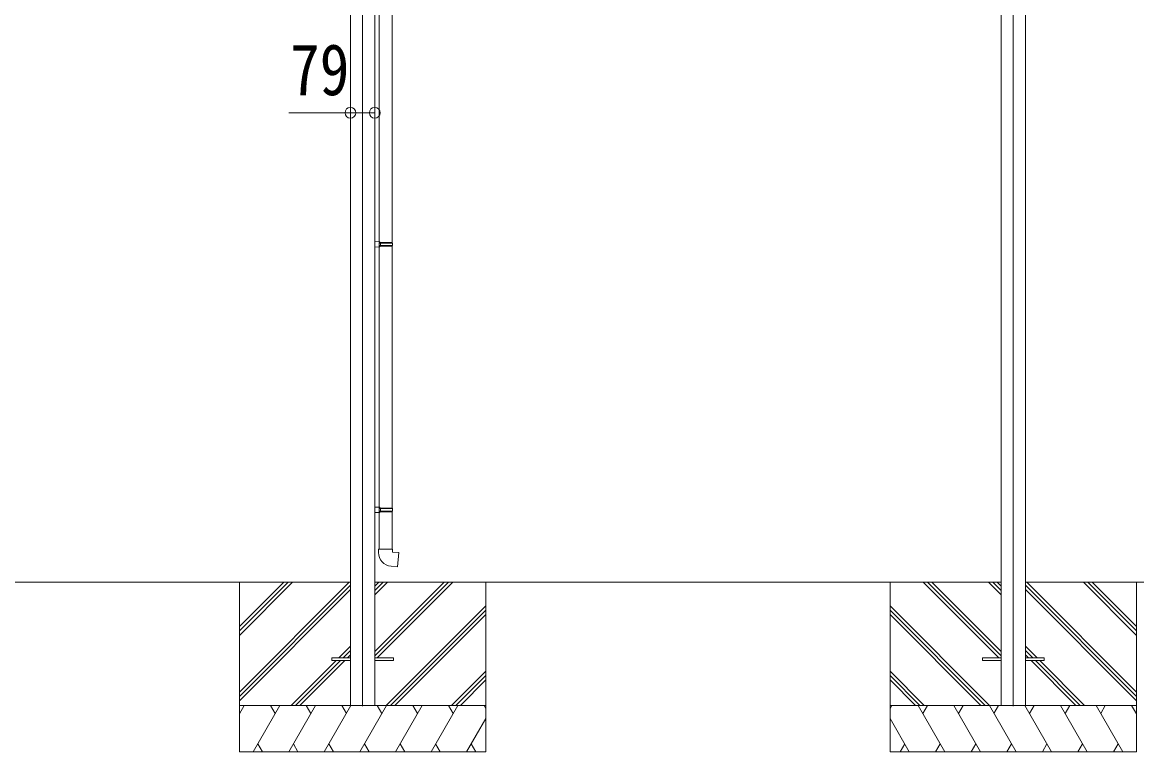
# Model space of a CAD drawing. Units: millimetres at full size, sheet at 1:35; details may follow other scales. Extents: x -9783 to 9892, y -6828 to 6752.
# Drawn here: x -6083 to -2466, y -4286 to -1920 of the extents above; entities that cross this region are included whole.
import ezdxf
from ezdxf.enums import TextEntityAlignment as Align

# ---------------------------------------------------------------- set-up
doc = ezdxf.new("R2010")
doc.units = ezdxf.units.MM
doc.header["$LTSCALE"] = 35
doc.header["$PDMODE"] = 32
doc.header["$PDSIZE"] = 35
for name, color, linetype, lineweight in [('0-0_0', 7, 'Continuous', 9), ('0-1_本体', 4, 'Continuous', 9), ('0-2_部品', 7, 'Continuous', 9), ('0-8_PARTS2', 2, 'Continuous', 9), ('0-A_寸法', 6, 'Continuous', 9)]:
    doc.layers.add(name, color=color, linetype=linetype, lineweight=lineweight)
doc.styles.add('ＭＳ ゴシック', font='')
doc.styles.get('ＭＳ ゴシック').set_extended_font_data('MS Gothic')

msp = doc.modelspace()

# ---------------------------------------------------------------- linework, layer by layer
at = {"layer": '0-0_0'}
for p, q in [((-5017.73, -3736.17), (-7838.73, -3736.17)), ((-5378.23, -3736.17), (-5378.23, -4286.17)), ((-5378.23, -4092.48), (-5021.92, -3736.17)), ((-5378.23, -3880.35), (-5234.05, -3736.17)), ((-5378.23, -3894.49), (-5219.91, -3736.17)), ((-5378.23, -3908.63), (-5205.77, -3736.17)), ((-5378.23, -4106.62), (-5017.73, -3746.12)), ((-5378.23, -4120.76), (-5017.73, -3760.27)), ((-4938.73, -3961.35), (-4713.55, -3736.17)), ((-4938.73, -3975.49), (-4699.41, -3736.17)), ((-4938.73, -3777.5), (-4897.4, -3736.17)), ((-4938.73, -3763.36), (-4911.54, -3736.17)), ((-4938.73, -3749.22), (-4925.68, -3736.17)), ((-3245.73, -3736.17), (-4938.73, -3736.17)), ((-4930.77, -3981.67), (-4685.27, -3736.17)), ((-4598.73, -3736.17), (-2905.73, -3736.17)), ((-4578.23, -3736.17), (-4578.23, -4286.17)), ((-3266.23, -3736.17), (-3266.23, -4286.17)), ((-2913.69, -3981.67), (-3159.19, -3736.17)), ((-2905.73, -3975.49), (-3145.05, -3736.17)), ((-2905.73, -3961.35), (-3130.91, -3736.17)), ((-2905.73, -3777.5), (-2947.06, -3736.17)), ((-2905.73, -3763.36), (-2932.92, -3736.17)), ((-2905.73, -3749.22), (-2918.77, -3736.17)), ((-2826.73, -3736.17), (-5.73, -3736.17)), ((-2466.23, -4106.62), (-2826.73, -3746.12)), ((-2466.23, -4120.76), (-2826.73, -3760.27)), ((-2466.23, -4092.48), (-2822.54, -3736.17)), ((-2466.23, -3908.63), (-2638.69, -3736.17)), ((-2466.23, -3894.49), (-2624.55, -3736.17)), ((-2466.23, -3880.35), (-2610.41, -3736.17)), ((-2466.23, -3736.17), (-2466.23, -4286.17)), ((-4901.42, -4136.17), (-4578.23, -3812.98)), ((-4887.28, -4136.17), (-4578.23, -3827.12)), ((-2943.04, -4136.17), (-3266.23, -3812.98)), ((-2957.18, -4136.17), (-3266.23, -3827.12)), ((-4873.13, -4136.17), (-4578.23, -3841.27)), ((-2971.32, -4136.17), (-3266.23, -3841.27)), ((-5055.29, -3981.67), (-5017.73, -3944.11)), ((-5041.14, -3981.67), (-5017.73, -3958.26)), ((-5027, -3981.67), (-5017.73, -3972.4)), ((-2789.17, -3981.67), (-2826.73, -3944.11)), ((-2803.31, -3981.67), (-2826.73, -3958.26)), ((-2817.45, -3981.67), (-2826.73, -3972.4)), ((-5209.79, -4136.17), (-5064.29, -3990.67)), ((-5195.65, -4136.17), (-5050.14, -3990.67)), ((-5181.5, -4136.17), (-5036, -3990.67)), ((-2662.95, -4136.17), (-2808.45, -3990.67)), ((-2648.81, -4136.17), (-2794.31, -3990.67)), ((-2634.67, -4136.17), (-2780.17, -3990.67)), ((-4689.29, -4136.17), (-4578.23, -4025.11)), ((-4675.15, -4136.17), (-4578.23, -4039.25)), ((-3155.17, -4136.17), (-3266.23, -4025.11)), ((-3169.31, -4136.17), (-3266.23, -4039.25)), ((-4661, -4136.17), (-4578.23, -4053.4)), ((-3183.45, -4136.17), (-3266.23, -4053.4)), ((-4578.23, -4136.17), (-5378.23, -4136.17)), ((-5378.23, -4163.67), (-5362.35, -4136.17)), ((-5333.48, -4286.17), (-5246.88, -4136.17)), ((-5261.88, -4162.15), (-5276.88, -4136.17)), ((-5218.01, -4286.17), (-5131.41, -4136.17)), ((-5146.41, -4162.15), (-5161.41, -4136.17)), ((-5102.54, -4286.17), (-5015.94, -4136.17)), ((-5030.94, -4162.15), (-5045.94, -4136.17)), ((-4987.07, -4286.17), (-4900.47, -4136.17)), ((-4915.47, -4162.15), (-4930.47, -4136.17)), ((-4871.6, -4286.17), (-4785, -4136.17)), ((-4800, -4162.15), (-4815, -4136.17)), ((-4756.13, -4286.17), (-4669.53, -4136.17)), ((-4699.53, -4136.17), (-4684.53, -4162.15)), ((-4584.06, -4136.17), (-4578.23, -4146.27)), ((-3266.23, -4136.17), (-2466.23, -4136.17)), ((-3260.4, -4136.17), (-3266.23, -4146.27)), ((-3088.33, -4286.17), (-3174.93, -4136.17)), ((-3144.93, -4136.17), (-3159.93, -4162.15)), ((-2972.86, -4286.17), (-3059.46, -4136.17)), ((-3044.46, -4162.15), (-3029.46, -4136.17)), ((-2857.39, -4286.17), (-2943.99, -4136.17)), ((-2928.99, -4162.15), (-2913.99, -4136.17)), ((-2741.92, -4286.17), (-2828.52, -4136.17)), ((-2813.52, -4162.15), (-2798.52, -4136.17)), ((-2626.45, -4286.17), (-2713.05, -4136.17)), ((-2698.05, -4162.15), (-2683.04, -4136.17)), ((-2510.97, -4286.17), (-2597.58, -4136.17)), ((-2582.58, -4162.15), (-2567.58, -4136.17)), ((-2466.23, -4163.67), (-2482.11, -4136.17)), ((-4640.66, -4286.17), (-4578.23, -4178.03)), ((-3203.8, -4286.17), (-3266.23, -4178.03)), ((-5318.48, -4260.19), (-5303.49, -4286.17)), ((-5203.01, -4260.19), (-5188.01, -4286.17)), ((-5087.54, -4260.19), (-5072.54, -4286.17)), ((-4972.07, -4260.19), (-4957.07, -4286.17)), ((-4856.6, -4260.19), (-4841.6, -4286.17)), ((-4741.13, -4260.19), (-4726.13, -4286.17)), ((-4625.66, -4260.19), (-4610.66, -4286.17)), ((-3218.79, -4260.19), (-3233.79, -4286.17)), ((-3103.32, -4260.19), (-3118.32, -4286.17)), ((-2987.85, -4260.19), (-3002.85, -4286.17)), ((-2872.38, -4260.19), (-2887.38, -4286.17)), ((-2756.91, -4260.19), (-2771.91, -4286.17)), ((-2641.44, -4260.19), (-2656.44, -4286.17)), ((-2525.97, -4260.19), (-2540.97, -4286.17)), ((-5378.23, -4286.17), (-4578.23, -4286.17)), ((-2466.23, -4286.17), (-3266.23, -4286.17))]:
    msp.add_line(p, q, dxfattribs=at)
at = {"layer": '0-1_本体'}
for p, q in [((-5017.73, -1459.08), (-5017.73, -4136.17)), ((-4938.73, -1459.08), (-4938.73, -4136.17)), ((-2905.73, -1459.08), (-2905.73, -4136.17)), ((-2826.73, -1459.08), (-2826.73, -4136.17))]:
    msp.add_line(p, q, dxfattribs=at)
at = {"layer": '0-2_部品'}
for p, q in [((-4924.73, -1787.38), (-4924.73, -2631.63)), ((-4882.73, -1784.82), (-4882.73, -2634.19)), ((-4922.73, -2631.69), (-4938.73, -2631.22)), ((-4938.73, -2631.22), (-4938.73, -2649.16)), ((-4922.73, -2633.69), (-4924.73, -2633.69)), ((-4881.73, -2634.19), (-4924.73, -2634.19)), ((-4880.73, -2636.19), (-4924.73, -2636.19)), ((-4922.73, -2633.69), (-4922.73, -2631.69)), ((-4920.25, -2636.19), (-4919.82, -2634.19)), ((-4880.73, -2636.19), (-4881.73, -2634.19)), ((-4880.73, -2636.19), (-4880.73, -2644.19)), ((-4922.73, -2648.69), (-4938.73, -2649.16)), ((-4880.73, -2644.19), (-4924.73, -2644.19)), ((-4881.73, -2646.19), (-4924.73, -2646.19)), ((-4924.73, -2648.75), (-4924.73, -3493.01)), ((-4922.73, -2648.69), (-4922.73, -2646.69)), ((-4882.73, -2646.19), (-4882.73, -3495.57)), ((-4880.73, -2644.19), (-4881.73, -2646.19)), ((-4922.73, -3493.07), (-4938.73, -3492.6)), ((-4938.73, -3492.6), (-4938.73, -3510.54)), ((-4922.73, -3495.07), (-4924.73, -3495.07)), ((-4881.73, -3495.57), (-4924.73, -3495.57)), ((-4880.73, -3497.57), (-4924.73, -3497.57)), ((-4880.73, -3505.57), (-4924.73, -3505.57)), ((-4881.73, -3507.57), (-4924.73, -3507.57)), ((-4922.73, -3495.07), (-4922.73, -3493.07)), ((-4922.73, -3510.07), (-4922.73, -3508.07)), ((-4920.25, -3497.57), (-4919.82, -3495.57)), ((-4882.72, -3507.57), (-4882.72, -3628.6)), ((-4880.73, -3497.57), (-4881.73, -3495.57)), ((-4880.73, -3505.57), (-4881.73, -3507.57)), ((-4880.73, -3497.57), (-4880.73, -3505.57)), ((-4922.73, -3510.07), (-4938.73, -3510.54)), ((-4924.72, -3510.13), (-4924.72, -3628.6)), ((-4880.73, -3628.6), (-4926.73, -3628.6)), ((-4926.73, -3628.6), (-4926.73, -3639.52)), ((-4880.73, -3638.6), (-4880.73, -3628.6))]:
    msp.add_line(p, q, dxfattribs=at)
at = {"layer": '0-2_部品', "color": 4}
for p, q in [((-5078.23, -3981.67), (-5017.73, -3981.67)), ((-5078.23, -3981.67), (-5078.23, -3990.67)), ((-5017.73, -3990.67), (-5078.23, -3990.67)), ((-4938.73, -3981.67), (-4878.23, -3981.67)), ((-4878.23, -3990.67), (-4938.73, -3990.67)), ((-4878.23, -3981.67), (-4878.23, -3990.67)), ((-2905.73, -3981.67), (-2966.23, -3981.67)), ((-2966.23, -3981.67), (-2966.23, -3990.67)), ((-2966.23, -3990.67), (-2905.73, -3990.67)), ((-2766.23, -3981.67), (-2826.73, -3981.67)), ((-2826.73, -3990.67), (-2766.23, -3990.67)), ((-2766.23, -3981.67), (-2766.23, -3990.67))]:
    msp.add_line(p, q, dxfattribs=at)
at = {"layer": '0-2_部品'}
for points in [[(-4922.73, -2646.69), (-4924.73, -2646.69), (-4924.73, -2633.69)], [(-4920.25, -2636.19), (-4920.25, -2644.19), (-4919.82, -2646.19)], [(-4922.73, -3508.07), (-4924.73, -3508.07), (-4924.73, -3495.07)], [(-4920.25, -3497.57), (-4920.25, -3505.57), (-4919.82, -3507.57)], [(-4885.65, -3684.35), (-4864.81, -3686.17), (-4860.8, -3640.35), (-4880.73, -3638.6)]]:
    msp.add_lwpolyline(points, dxfattribs=at)
msp.add_arc((-4881.73, -3639.52), 45, 180, 265, dxfattribs=at)
at = {"layer": '0-8_PARTS2'}
for p, q in [((-4978.23, -1456.29), (-4978.23, -4138.97)), ((-2866.23, -1456.29), (-2866.23, -4138.97))]:
    msp.add_line(p, q, dxfattribs=at)
at = {"layer": '0-8_PARTS2', "color": 6}
msp.add_line((-5017.73, -2213.29), (-4938.73, -2213.29), dxfattribs=at)
at = {"layer": '0-A_寸法'}
msp.add_line((-5017.73, -2213.29), (-5217.73, -2213.29), dxfattribs=at)
for p in [(-5017.73, -2213.29), (-4938.73, -2213.29)]:
    msp.add_point(p, dxfattribs=at)

# ---------------------------------------------------------------- texts
at = {"layer": '0-A_寸法', "color": 7, "style": 'ＭＳ ゴシック', "width": 0.85}
msp.add_text('79', height=166.8, dxfattribs=at).set_placement((-5213.98, -2206.29), align=Align.BOTTOM_LEFT)

doc.saveas('drawing.dxf')
